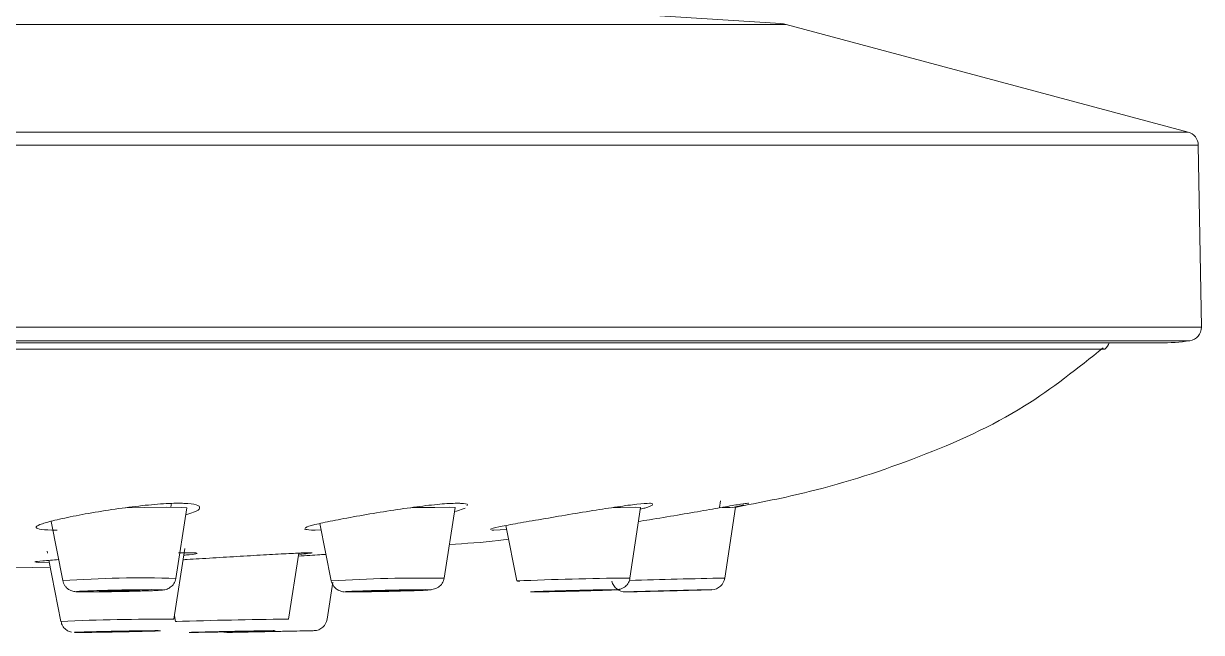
# Model space of a CAD drawing. Extents: x 1944 to 4044, y -46 to 2924.
# Drawn here: x 2722.93 to 2766.15, y 1895.11 to 1917.46 of the extents above; entities that cross this region are included whole.
import ezdxf

# ---------------------------------------------------------------- set-up
doc = ezdxf.new("R2010")
doc.units = 0
doc.header["$LTSCALE"] = 23.1
doc.layers.get('0').update_dxf_attribs({"linetype": 'CONTINUOUS'})

# ---------------------------------------------------------------- blocks, each defined once
blk = doc.blocks.new('A$C7AF3309A')
at = {"color": 8, "linetype": 'Continuous', "lineweight": 15}
for p, q in [((469.035, 1503.262), (300.964, 1503.262)), ((483.786, 1499.31), (286.214, 1499.31)), ((484.156, 1498.836), (285.844, 1498.836)), ((484.273, 1492.155), (385, 1492.155)), ((483.843, 1491.651), (286.157, 1491.651)), ((480.73, 1491.35), (289.272, 1491.35)), ((463.301, 1482.942), (463.281, 1482.944)), ((450.77, 1481.437), (450.769, 1481.438))]:
    blk.add_line(p, q, dxfattribs=at)
at = {"color": 7, "linetype": 'Continuous', "lineweight": 15}
for p, q in [((483.786, 1499.31), (469.035, 1503.262)), ((484.273, 1492.155), (484.156, 1498.836)), ((287.238, 1491.576), (482.761, 1491.576)), ((446.459, 1485.543), (446.482, 1485.688)), ((466.586, 1485.531), (466.624, 1485.783)), ((467.075, 1485.535), (467.479, 1485.631)), ((446.636, 1482.931), (447.042, 1485.525)), ((456.485, 1482.937), (456.883, 1485.534)), ((456.902, 1485.384), (457.256, 1485.514)), ((463.301, 1482.942), (463.692, 1485.539)), ((466.784, 1482.944), (467.173, 1485.542)), ((442.064, 1485.026), (442.491, 1482.85)), ((451.756, 1484.706), (451.967, 1484.713)), ((451.921, 1484.946), (452.341, 1482.843)), ((458.228, 1484.708), (458.311, 1484.706)), ((458.311, 1484.706), (458.774, 1484.727)), ((458.746, 1484.87), (459.156, 1482.839)), ((441.913, 1483.933), (441.928, 1483.855)), ((446.563, 1481.435), (446.97, 1484.03)), ((450.77, 1481.437), (451.147, 1483.86)), ((441.506, 1483.524), (441.588, 1483.521)), ((441.588, 1483.521), (441.993, 1483.524)), ((441.979, 1483.596), (442.418, 1481.355)), ((440.055, 1483.307), (442.028, 1483.344)), ((452.193, 1481.438), (452.404, 1482.798)), ((459.156, 1482.839), (459.175, 1482.837)), ((443.229, 1482.437), (443.398, 1482.436)), ((445.915, 1482.518), (445.746, 1482.519)), ((452.936, 1482.437), (453.054, 1482.436)), ((453.216, 1482.437), (453.054, 1482.436)), ((455.909, 1482.518), (455.791, 1482.519)), ((459.673, 1482.437), (459.736, 1482.436)), ((459.846, 1482.437), (459.736, 1482.436)), ((462.804, 1482.518), (462.741, 1482.519)), ((463.147, 1482.437), (463.152, 1482.436)), ((466.299, 1482.518), (466.294, 1482.519)), ((446.584, 1481.564), (446.626, 1481.352)), ((446.626, 1481.352), (446.627, 1481.352)), ((446.671, 1481.352), (446.626, 1481.352)), ((442.964, 1480.949), (443.055, 1480.949)), ((446.033, 1481.014), (445.942, 1481.015)), ((447.127, 1480.949), (447.161, 1480.949)), ((448.575, 1480.949), (448.55, 1480.949)), ((450.286, 1481.014), (450.252, 1481.015))]:
    blk.add_line(p, q, dxfattribs=at)
at = {"color": 7, "linetype": 'Continuous', "lineweight": 15, "flags": 128}
for points in [[(447.042, 1485.525), (447.042, 1485.526), (446.849, 1485.539), (446.301, 1485.543), (445.48, 1485.536), (444.779, 1485.526)], [(456.883, 1485.534), (456.883, 1485.534), (456.69, 1485.542), (456.142, 1485.54), (455.321, 1485.529), (455.26, 1485.528)], [(463.692, 1485.539), (463.692, 1485.539), (463.499, 1485.542), (462.951, 1485.535), (462.686, 1485.531)], [(467.173, 1485.542), (467.173, 1485.542), (466.98, 1485.54), (466.689, 1485.534)], [(443.822, 1482.463), (443.879, 1482.459), (444.042, 1482.458), (444.285, 1482.46), (444.572, 1482.464), (444.859, 1482.471), (445.102, 1482.478), (445.265, 1482.486), (445.322, 1482.492), (445.265, 1482.496), (445.102, 1482.497), (444.859, 1482.495), (444.572, 1482.491), (444.285, 1482.484), (444.042, 1482.476), (443.879, 1482.469), (443.822, 1482.463)], [(453.673, 1482.46), (453.73, 1482.458), (453.892, 1482.458), (454.136, 1482.462), (454.423, 1482.468), (454.709, 1482.475), (454.953, 1482.483), (455.115, 1482.489), (455.172, 1482.494), (455.115, 1482.497), (454.952, 1482.496), (454.709, 1482.493), (454.422, 1482.487), (454.135, 1482.48), (453.892, 1482.472), (453.73, 1482.465), (453.673, 1482.46)], [(460.489, 1482.459), (460.546, 1482.458), (460.709, 1482.46), (460.952, 1482.465), (461.239, 1482.471), (461.526, 1482.479), (461.769, 1482.486), (461.931, 1482.492), (461.988, 1482.496), (461.931, 1482.497), (461.769, 1482.495), (461.525, 1482.49), (461.238, 1482.483), (460.952, 1482.476), (460.708, 1482.469), (460.546, 1482.463), (460.489, 1482.459)], [(463.973, 1482.458), (464.03, 1482.459), (464.193, 1482.462), (464.436, 1482.468), (464.723, 1482.475), (465.01, 1482.483), (465.253, 1482.49), (465.416, 1482.495), (465.473, 1482.497), (465.416, 1482.496), (465.253, 1482.493), (465.01, 1482.487), (464.723, 1482.479), (464.436, 1482.472), (464.193, 1482.465), (464.03, 1482.46), (463.973, 1482.458)], [(443.749, 1480.967), (443.806, 1480.966), (443.969, 1480.967), (444.212, 1480.97), (444.499, 1480.975), (444.786, 1480.981), (445.029, 1480.987), (445.192, 1480.993), (445.249, 1480.996), (445.192, 1480.998), (445.029, 1480.997), (444.786, 1480.993), (444.499, 1480.988), (444.212, 1480.982), (443.969, 1480.976), (443.806, 1480.971), (443.749, 1480.967)], [(447.957, 1480.966), (448.014, 1480.966), (448.176, 1480.969), (448.42, 1480.973), (448.706, 1480.979), (448.993, 1480.985), (449.237, 1480.99), (449.399, 1480.995), (449.456, 1480.997), (449.399, 1480.997), (449.237, 1480.995), (448.993, 1480.991), (448.706, 1480.985), (448.419, 1480.979), (448.176, 1480.973), (448.014, 1480.969), (447.957, 1480.966)]]:
    blk.add_lwpolyline(points, dxfattribs=at)
at = {"color": 7, "linetype": 'Continuous', "lineweight": 15}
for centre, radius, start, end in [((385, 208.155), 1297.85, 86.296114, 89.032844), ((468.776, 1502.296), 1, 75, 86.2961), ((483.656, 1498.827), 0.5, 1, 75), ((483.773, 1492.146), 0.5, 278.002, 1), ((482.761, 1499.344), 7.768, 270, 278.002), ((480.409, 1491.734), 0.5, 309.952, 341.5663), ((459.245, 1485.593), 2.757, 268.5476, 270.2581), ((463.13, 1482.936), 0.5, 191.4919, 271.4919), ((463.211, 1480.188), 2.757, 88.5476, 90.2581), ((466.29, 1483.018), 0.5, 271.491, 351.4917), ((446.66, 1482.083), 0.731, 267.3774, 270.8471), ((450.736, 1480.707), 0.731, 87.3774, 90.8471), ((451.699, 1481.515), 0.5, 271.2, 351.2), ((448.539, 1481.449), 0.5, 250.3058, 271.2)]:
    blk.add_arc(centre, radius, start, end, dxfattribs=at)
at = {"color": 8, "linetype": 'Continuous', "lineweight": 15}
for centre, radius, start, end in [((445.344, 1442.81), 40.141, 88.1548, 94.0748), ((455.665, 1427.661), 55.283, 89.1503, 93.4479), ((464.229, 1366.372), 116.577, 90.50643, 92.49425), ((473.798, 1130.488), 352.526, 91.14007, 91.70815), ((446.113, 1396.641), 84.795, 89.69552, 92.49704), ((453.179, 1266.391), 215.061, 90.65388, 91.74632)]:
    blk.add_arc(centre, radius, start, end, dxfattribs=at)
at = {"color": 7, "linetype": 'Continuous', "lineweight": 15}
for points, knots in [([(467.157, 1485.538), (468.068, 1485.716), (470.365, 1486.165), (473.952, 1487.336), (477.671, 1488.999), (479.732, 1490.647), (480.672, 1491.399)], [0, 0, 0, 0, 0.18668, 0.470737, 0.758419, 1, 1, 1, 1]), ([(447.002, 1485.268), (447.105, 1485.298), (447.406, 1485.386), (447.56, 1485.52), (447.445, 1485.64), (447.086, 1485.685), (446.602, 1485.693), (445.993, 1485.666), (445.041, 1485.567), (444.027, 1485.422), (443.057, 1485.253), (442.243, 1485.083), (441.687, 1484.932), (441.459, 1484.814), (441.583, 1484.737), (441.93, 1484.708), (442.215, 1484.706), (442.284, 1484.706)], [0, 0, 0, 0, 0.040848, 0.118291, 0.195201, 0.270792, 0.293339, 0.3676, 0.441833, 0.516855, 0.593287, 0.670612, 0.747967, 0.824728, 0.900703, 0.976009, 1, 1, 1, 1]), ([(457.322, 1485.602), (457.332, 1485.612), (457.381, 1485.662), (457.198, 1485.684), (456.854, 1485.693), (456.356, 1485.666), (455.496, 1485.567), (454.506, 1485.422), (453.489, 1485.253), (452.557, 1485.083), (451.84, 1484.933), (451.409, 1484.821), (451.392, 1484.779), (451.385, 1484.761)], [0, 0, 0, 0, 0.027016, 0.133966, 0.165865, 0.270933, 0.375962, 0.482106, 0.590245, 0.699648, 0.809093, 0.917698, 1, 1, 1, 1]), ([(464.124, 1485.651), (464.129, 1485.666), (464.137, 1485.687), (463.957, 1485.692), (463.604, 1485.666), (462.869, 1485.567), (461.947, 1485.422), (460.927, 1485.253), (459.924, 1485.083), (459.054, 1484.932), (458.451, 1484.816), (458.157, 1484.748), (458.194, 1484.734), (458.204, 1484.73)], [0, 0, 0, 0, 0.067709, 0.099613, 0.204694, 0.309735, 0.415893, 0.524045, 0.633461, 0.74292, 0.851537, 0.959044, 1, 1, 1, 1]), ([(467.643, 1485.685), (467.643, 1485.686), (467.661, 1485.691), (467.596, 1485.688), (467.423, 1485.668), (466.838, 1485.567), (466.025, 1485.422), (465.051, 1485.254), (464.191, 1485.112), (463.739, 1485.041), (463.6, 1485.02)], [0, 0, 0, 0, 0.002158, 0.053956, 0.224567, 0.395112, 0.56747, 0.743066, 0.920715, 1, 1, 1, 1]), ([(463.687, 1485.474), (463.742, 1485.488), (464.009, 1485.555), (464.083, 1485.597), (464.141, 1485.631)], [0, 0, 0, 0, 0.205702, 1, 1, 1, 1]), ([(451.364, 1484.743), (451.42, 1484.728), (451.494, 1484.708), (451.705, 1484.706), (451.756, 1484.706)], [0, 0, 0, 0, 0.758391, 1, 1, 1, 1]), ([(456.675, 1484.18), (457.276, 1484.215), (458.002, 1484.258), (458.723, 1484.351), (458.847, 1484.368)], [0, 0, 0, 0, 0.827857, 1, 1, 1, 1]), ([(447.401, 1483.855), (447.408, 1483.861), (447.417, 1483.87), (447.231, 1483.876), (447.049, 1483.878), (446.769, 1483.868), (446.739, 1483.867)], [0, 0, 0, 0, 0.302575, 0.454795, 0.941162, 1, 1, 1, 1]), ([(451.172, 1483.819), (451.284, 1483.829), (451.576, 1483.853), (451.661, 1483.868), (451.623, 1483.877), (451.409, 1483.873), (450.822, 1483.847), (449.992, 1483.801), (449.004, 1483.744), (447.993, 1483.684), (447.253, 1483.639), (446.956, 1483.62), (446.905, 1483.616)], [0, 0, 0, 0, 0.076223, 0.199162, 0.237532, 0.360129, 0.482723, 0.605416, 0.728356, 0.851525, 0.97479, 1, 1, 1, 1]), ([(446.932, 1483.785), (446.999, 1483.791), (447.277, 1483.816), (447.357, 1483.833), (447.417, 1483.846)], [0, 0, 0, 0, 0.240487, 1, 1, 1, 1]), ([(442.339, 1483.625), (442.131, 1483.608), (441.707, 1483.575), (441.435, 1483.546), (441.472, 1483.538), (441.482, 1483.536)], [0, 0, 0, 0, 0.411217, 0.837621, 1, 1, 1, 1]), ([(452.147, 1483.814), (452.074, 1483.81), (451.809, 1483.792), (451.415, 1483.768), (451.129, 1483.75)], [0, 0, 0, 0, 0.273356, 1, 1, 1, 1]), ([(442.491, 1482.85), (442.5, 1482.817), (442.517, 1482.751), (442.567, 1482.662), (442.63, 1482.586), (442.704, 1482.527), (442.783, 1482.485), (442.898, 1482.448), (442.97, 1482.441), (443.045, 1482.441), (443.061, 1482.441)], [0, 0, 0, 0, 0.103538, 0.205384, 0.305125, 0.404688, 0.508781, 0.624288, 0.920115, 1, 1, 1, 1]), ([(445.431, 1482.471), (445.46, 1482.472), (445.768, 1482.481), (445.991, 1482.487), (446.258, 1482.515), (446.407, 1482.577), (446.507, 1482.662), (446.568, 1482.74), (446.615, 1482.831), (446.629, 1482.897), (446.636, 1482.931)], [0, 0, 0, 0, 0.050514, 0.522702, 0.674632, 0.791007, 0.843798, 0.895687, 0.947692, 1, 1, 1, 1]), ([(452.341, 1482.843), (452.35, 1482.81), (452.367, 1482.746), (452.418, 1482.659), (452.483, 1482.584), (452.547, 1482.534), (452.596, 1482.503), (452.645, 1482.478), (452.739, 1482.444), (452.779, 1482.442), (452.809, 1482.441)], [0, 0, 0, 0, 0.136252, 0.265114, 0.381631, 0.485395, 0.534677, 0.584245, 0.692629, 1, 1, 1, 1]), ([(454.45, 1482.458), (454.534, 1482.459), (454.798, 1482.465), (455.337, 1482.483), (455.806, 1482.488), (456.204, 1482.54), (456.428, 1482.741), (456.467, 1482.873), (456.485, 1482.937)], [0, 0, 0, 0, 0.089326, 0.281204, 0.60776, 0.822878, 0.912949, 1, 1, 1, 1]), ([(462.119, 1482.489), (462.197, 1482.491), (462.361, 1482.496), (462.554, 1482.503), (462.697, 1482.509), (462.784, 1482.513), (462.828, 1482.516), (462.865, 1482.519), (462.913, 1482.527), (462.958, 1482.539), (463.023, 1482.563), (463.122, 1482.62), (463.229, 1482.735), (463.295, 1482.857), (463.295, 1482.931), (463.295, 1482.942)], [0, 0, 0, 0, 0.135368, 0.286218, 0.424574, 0.544422, 0.642599, 0.692572, 0.716383, 0.734757, 0.76313, 0.815379, 0.895891, 0.983899, 1, 1, 1, 1]), ([(443.679, 1482.438), (443.795, 1482.438), (444.052, 1482.44), (444.538, 1482.449), (445.035, 1482.459), (445.305, 1482.467), (445.431, 1482.471)], [0, 0, 0, 0, 0.222806, 0.493833, 0.76513, 1, 1, 1, 1]), ([(453.266, 1482.437), (453.268, 1482.437), (453.37, 1482.437), (453.688, 1482.442), (454.103, 1482.45), (454.362, 1482.456), (454.45, 1482.458)], [0, 0, 0, 0, 0.007637, 0.418833, 0.801854, 1, 1, 1, 1]), ([(459.753, 1482.444), (459.734, 1482.444), (459.631, 1482.439), (459.654, 1482.438), (459.673, 1482.437)], [0, 0, 0, 0, 0.177129, 1, 1, 1, 1]), ([(459.736, 1482.436), (459.691, 1482.437), (459.611, 1482.437), (459.722, 1482.443), (459.772, 1482.445)], [0, 0, 0, 0, 0.556772, 1, 1, 1, 1]), ([(459.736, 1482.436), (459.816, 1482.437), (459.977, 1482.438), (460.444, 1482.446), (460.944, 1482.457), (461.27, 1482.466), (461.402, 1482.469)], [0, 0, 0, 0, 0.272211, 0.544423, 0.816634, 1, 1, 1, 1]), ([(460.593, 1482.45), (460.458, 1482.447), (460.145, 1482.44), (459.955, 1482.438), (459.846, 1482.437)], [0, 0, 0, 0, 0.431016, 1, 1, 1, 1]), ([(461.864, 1482.481), (461.862, 1482.481), (461.699, 1482.476), (461.465, 1482.47), (461.257, 1482.465), (461.24, 1482.465)], [0, 0, 0, 0, 0.009945, 0.920241, 1, 1, 1, 1]), ([(442.426, 1481.345), (442.44, 1481.295), (442.47, 1481.183), (442.587, 1481.057), (442.712, 1480.986), (442.782, 1480.968), (442.805, 1480.962)], [0, 0, 0, 0, 0.269326, 0.598309, 0.871531, 1, 1, 1, 1]), ([(442.982, 1480.956), (442.963, 1480.955), (442.877, 1480.951), (442.926, 1480.95), (442.964, 1480.949)], [0, 0, 0, 0, 0.218273, 1, 1, 1, 1]), ([(443.234, 1480.95), (443.243, 1480.95), (443.286, 1480.95), (443.347, 1480.951), (443.394, 1480.951)], [0, 0, 0, 0, 0.221947, 1, 1, 1, 1]), ([(443.394, 1480.951), (443.425, 1480.951), (443.529, 1480.952), (443.765, 1480.956), (444.105, 1480.961), (444.364, 1480.966), (444.499, 1480.968)], [0, 0, 0, 0, 0.109635, 0.369124, 0.670862, 1, 1, 1, 1])]:
    blk.add_open_spline(points, degree=3, knots=knots, dxfattribs=at)
for points in [[(445.746, 1482.519), (445.6, 1482.518), (445.307, 1482.517), (444.726, 1482.509), (444.135, 1482.496), (443.601, 1482.481), (443.198, 1482.466), (442.985, 1482.452), (442.974, 1482.441), (443.144, 1482.438), (443.229, 1482.437)], [(443.398, 1482.436), (443.544, 1482.437), (443.837, 1482.438), (444.418, 1482.446), (445.009, 1482.459), (445.543, 1482.474), (445.946, 1482.489), (446.159, 1482.503), (446.169, 1482.514), (446, 1482.517), (445.915, 1482.518)], [(455.791, 1482.519), (455.675, 1482.518), (455.443, 1482.517), (454.907, 1482.509), (454.319, 1482.496), (453.741, 1482.481), (453.256, 1482.466), (452.933, 1482.452), (452.797, 1482.441), (452.89, 1482.438), (452.936, 1482.437)], [(453.054, 1482.436), (453.17, 1482.437), (453.402, 1482.438), (453.937, 1482.446), (454.526, 1482.459), (455.103, 1482.474), (455.588, 1482.489), (455.912, 1482.503), (456.048, 1482.514), (455.955, 1482.517), (455.909, 1482.518)], [(466.294, 1482.519), (466.253, 1482.518), (466.17, 1482.517), (465.792, 1482.509), (465.285, 1482.496), (464.697, 1482.481), (464.113, 1482.466), (463.616, 1482.452), (463.253, 1482.441), (463.183, 1482.438), (463.147, 1482.437)], [(463.152, 1482.436), (463.193, 1482.437), (463.276, 1482.438), (463.653, 1482.446), (464.161, 1482.459), (464.748, 1482.474), (465.332, 1482.489), (465.83, 1482.503), (466.193, 1482.514), (466.263, 1482.517), (466.299, 1482.518)], [(443.055, 1480.949), (443.154, 1480.949), (443.351, 1480.95), (443.855, 1480.957), (444.433, 1480.967), (445.023, 1480.979), (445.542, 1480.991), (445.915, 1481.002), (446.112, 1481.011), (446.059, 1481.013), (446.033, 1481.014)], [(445.942, 1481.015), (446.002, 1481.014), (446.123, 1481.014), (446.03, 1481.007), (445.744, 1480.997), (445.286, 1480.985), (444.718, 1480.972), (444.329, 1480.965), (444.134, 1480.962)], [(450.252, 1481.015), (450.191, 1481.014), (450.068, 1481.014), (449.644, 1481.007), (449.107, 1480.997), (448.512, 1480.985), (447.944, 1480.972), (447.482, 1480.961), (447.172, 1480.953), (447.142, 1480.95), (447.127, 1480.949)], [(447.161, 1480.949), (447.222, 1480.949), (447.344, 1480.95), (447.769, 1480.957), (448.306, 1480.967), (448.901, 1480.979), (449.469, 1480.991), (449.93, 1481.002), (450.241, 1481.011), (450.271, 1481.013), (450.286, 1481.014)], [(451.71, 1481.015), (451.689, 1481.014), (451.646, 1481.014), (451.32, 1481.007), (450.847, 1480.997), (450.273, 1480.985), (449.68, 1480.972), (449.151, 1480.961), (448.74, 1480.953), (448.63, 1480.95), (448.575, 1480.949)]]:
    blk.add_open_spline(points, degree=3, dxfattribs=at)
at = {"color": 8, "linetype": 'Continuous', "lineweight": 15}
for points, knots in [([(462.741, 1482.519), (462.661, 1482.518), (462.5, 1482.517), (462.033, 1482.509), (461.473, 1482.496), (460.876, 1482.481), (460.336, 1482.466), (459.926, 1482.452), (459.806, 1482.447), (459.753, 1482.444)], [0, 0, 0, 0, 0.14739, 0.294779, 0.442169, 0.589558, 0.736948, 0.884337, 1, 1, 1, 1]), ([(461.402, 1482.469), (461.465, 1482.471), (461.724, 1482.477), (462.146, 1482.489), (462.566, 1482.503), (462.821, 1482.514), (462.81, 1482.517), (462.804, 1482.518)], [0, 0, 0, 0, 0.07544, 0.30658, 0.53772, 0.76886, 1, 1, 1, 1]), ([(461.983, 1482.507), (462.082, 1482.509), (462.358, 1482.515), (462.524, 1482.517), (462.631, 1482.518)], [0, 0, 0, 0, 0.359619, 1, 1, 1, 1]), ([(445.942, 1481.015), (445.844, 1481.014), (445.646, 1481.014), (445.142, 1481.007), (444.565, 1480.997), (443.974, 1480.985), (443.461, 1480.973), (443.1, 1480.962), (443.017, 1480.958), (442.982, 1480.956)], [0, 0, 0, 0, 0.148792, 0.297584, 0.446377, 0.595169, 0.743961, 0.892753, 1, 1, 1, 1])]:
    blk.add_open_spline(points, degree=3, knots=knots, dxfattribs=at)

msp = doc.modelspace()

# ---------------------------------------------------------------- block references
at = {"lineweight": 15}
msp.add_blockref('A$C7AF3309A', (2281.879, 414.166), dxfattribs=at)

doc.saveas('drawing.dxf')
